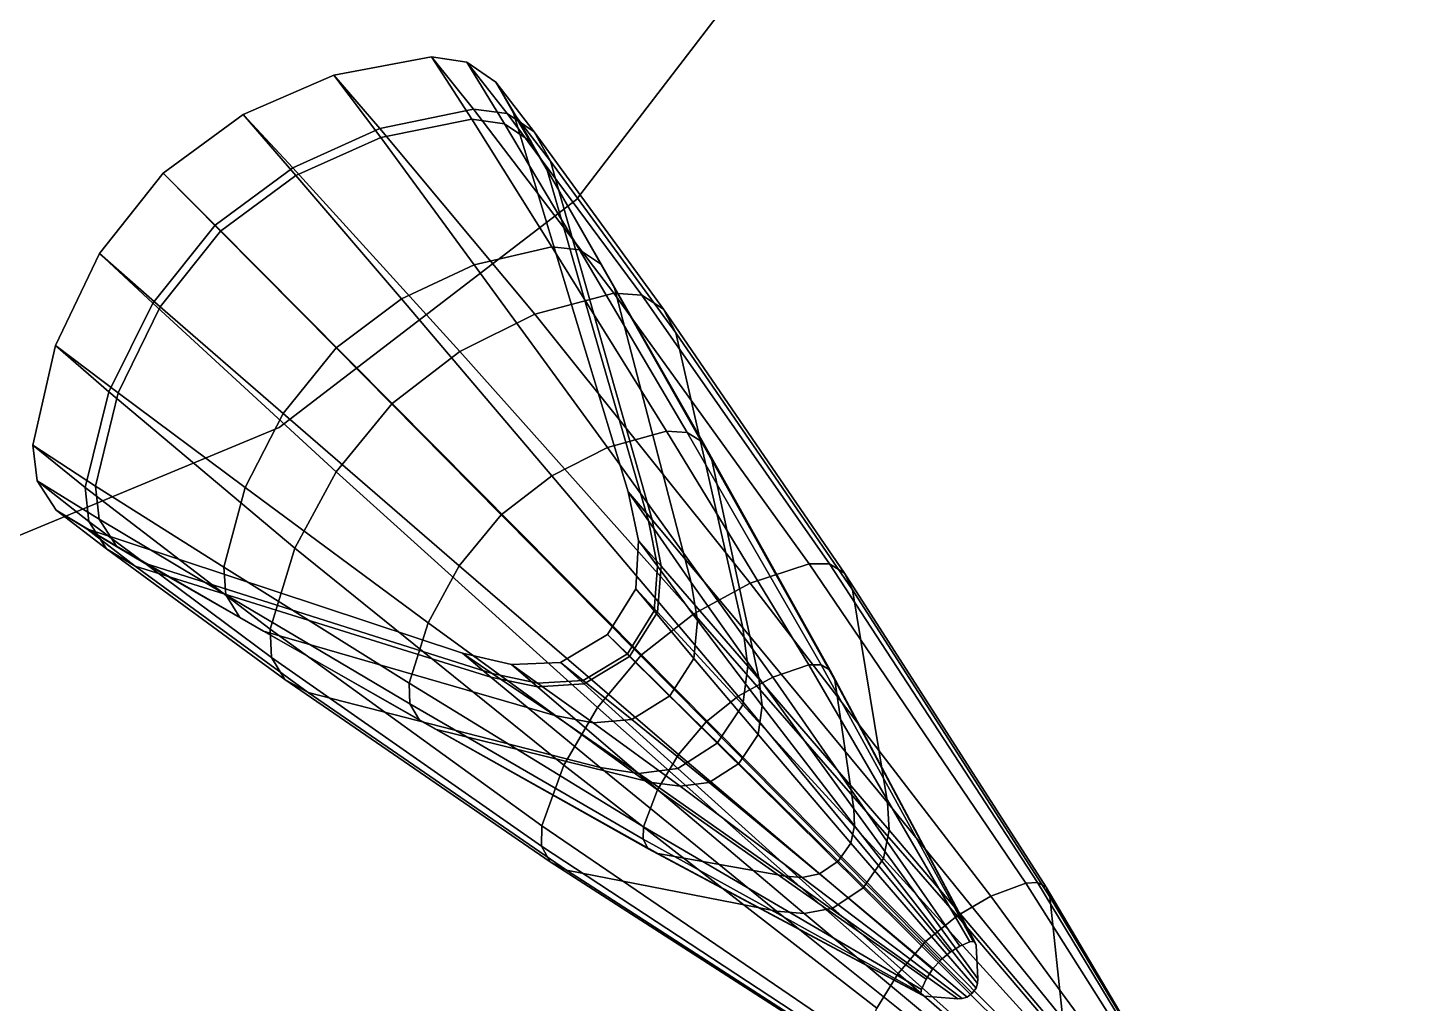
# Model space of a CAD drawing. Header units: millimetres. Extents: x -30782 to 40110, y 35885 to 73818.
# Drawn here: x -14274.2 to -14102, y 64196.8 to 64318.9 of the extents above; entities that cross this region are included whole.
import ezdxf

# ---------------------------------------------------------------- set-up
doc = ezdxf.new("R2010")
doc.units = ezdxf.units.MM

# ---------------------------------------------------------------- blocks, each defined once
blk = doc.blocks.new('A$C1ED21673')
for points, invisible_edges in [([(2231.24, 144.57, -859.86), (2297.01, 210.34, -859.86), (2268.45, 173.12, -859.86)], 1), ([(2231.24, 144.57, -847.86), (2268.45, 173.12, -847.86), (2297.01, 210.34, -847.86)], 12), ([(2297.01, 210.34, -847.86), (2268.45, 173.12, -847.86), (2268.45, 173.12, -859.86)], 12), ([(2268.45, 173.12, -859.86), (2297.01, 210.34, -859.86), (2297.01, 210.34, -847.86)], 12), ([(2238.08, 188.65, -842.55), (2250.29, 190.96, -842.44), (2243.94, 180.85, -892.6)], 2), ([(2255.54, 184.43, -784.03), (2250.29, 190.96, -842.44), (2238.08, 188.65, -842.55)], 12), ([(2250.29, 190.96, -842.44), (2255.33, 183.16, -890.99), (2243.94, 180.85, -892.6)], 12), ([(2250.29, 190.96, -842.44), (2254.72, 190.28, -842.39), (2255.33, 183.16, -890.99)], 2), ([(2255.54, 184.43, -784.03), (2259.75, 183.87, -785.03), (2250.29, 190.96, -842.44)], 2), ([(2259.75, 183.87, -785.03), (2254.72, 190.28, -842.39), (2250.29, 190.96, -842.44)], 12), ([(2254.72, 190.28, -842.39), (2258.33, 187.8, -842.33), (2259.44, 182.59, -890.16)], 2), ([(2254.72, 190.28, -842.39), (2259.44, 182.59, -890.16), (2255.33, 183.16, -890.99)], 12), ([(2259.75, 183.87, -785.03), (2263.14, 181.58, -786.23), (2254.72, 190.28, -842.39)], 2), ([(2263.14, 181.58, -786.23), (2258.33, 187.8, -842.33), (2254.72, 190.28, -842.39)], 12), ([(2226.75, 183.74, -842.62), (2238.08, 188.65, -842.55), (2233.33, 176.12, -893.64)], 2), ([(2243.84, 181.98, -782.09), (2238.08, 188.65, -842.55), (2226.75, 183.74, -842.62)], 12), ([(2238.08, 188.65, -842.55), (2243.94, 180.85, -892.6), (2233.33, 176.12, -893.64)], 12), ([(2243.84, 181.98, -782.09), (2255.54, 184.43, -784.03), (2238.08, 188.65, -842.55)], 2), ([(2258.33, 187.8, -842.33), (2260.56, 183.92, -842.26), (2262.77, 180.34, -889.17)], 2), ([(2258.33, 187.8, -842.33), (2262.77, 180.34, -889.17), (2259.44, 182.59, -890.16)], 12), ([(2263.14, 181.58, -786.23), (2265.19, 177.92, -787.43), (2258.33, 187.8, -842.33)], 2), ([(2265.19, 177.92, -787.43), (2260.56, 183.92, -842.26), (2258.33, 187.8, -842.33)], 12), ([(2273.12, 161.38, -730.74), (2255.54, 184.43, -784.03), (2243.84, 181.98, -782.09)], 12), ([(2276.62, 161.13, -732.38), (2259.75, 183.87, -785.03), (2255.54, 184.43, -784.03)], 12), ([(2273.12, 161.38, -730.74), (2276.62, 161.13, -732.38), (2255.54, 184.43, -784.03)], 2), ([(2216.71, 176.42, -842.64), (2226.75, 183.74, -842.62), (2223.89, 169.16, -894.08)], 2), ([(2232.93, 177.07, -780.83), (2226.75, 183.74, -842.62), (2216.71, 176.42, -842.64)], 12), ([(2226.75, 183.74, -842.62), (2233.33, 176.12, -893.64), (2223.89, 169.16, -894.08)], 12), ([(2232.93, 177.07, -780.83), (2243.84, 181.98, -782.09), (2226.75, 183.74, -842.62)], 2), ([(2243.94, 180.85, -892.6), (2255.33, 183.16, -890.99), (2255.65, 164.94, -936.68)], 2), ([(2255.33, 183.16, -890.99), (2259.44, 182.59, -890.16), (2265.35, 167.19, -934.33)], 2), ([(2255.33, 183.16, -890.99), (2265.35, 167.19, -934.33), (2255.65, 164.94, -936.68)], 12), ([(2259.44, 182.59, -890.16), (2262.77, 180.34, -889.17), (2268.82, 166.82, -933.12)], 2), ([(2259.44, 182.59, -890.16), (2268.82, 166.82, -933.12), (2265.35, 167.19, -934.33)], 12), ([(2276.62, 161.13, -732.38), (2279.34, 159.38, -734.34), (2259.75, 183.87, -785.03)], 2), ([(2279.34, 159.38, -734.34), (2263.14, 181.58, -786.23), (2259.75, 183.87, -785.03)], 12), ([(2260.56, 183.92, -842.26), (2264.79, 176.76, -888.17), (2262.77, 180.34, -889.17)], 12), ([(2260.56, 183.92, -842.26), (2274.89, 136.53, -841.62), (2264.79, 176.76, -888.17)], 2), ([(2265.19, 177.92, -787.43), (2277.9, 133.01, -799.55), (2260.56, 183.92, -842.26)], 2), ([(2277.9, 133.01, -799.55), (2274.89, 136.53, -841.62), (2260.56, 183.92, -842.26)], 12), ([(2263.22, 158.75, -727.56), (2243.84, 181.98, -782.09), (2232.93, 177.07, -780.83)], 12), ([(2233.33, 176.12, -893.64), (2243.94, 180.85, -892.6), (2246.54, 160.67, -938.21)], 2), ([(2263.22, 158.75, -727.56), (2273.12, 161.38, -730.74), (2243.84, 181.98, -782.09)], 2), ([(2243.94, 180.85, -892.6), (2255.65, 164.94, -936.68), (2246.54, 160.67, -938.21)], 12), ([(2279.34, 159.38, -734.34), (2280.87, 156.42, -736.31), (2263.14, 181.58, -786.23)], 2), ([(2280.87, 156.42, -736.31), (2265.19, 177.92, -787.43), (2263.14, 181.58, -786.23)], 12), ([(2262.77, 180.34, -889.17), (2264.79, 176.76, -888.17), (2271.57, 164.99, -931.68)], 2), ([(2262.77, 180.34, -889.17), (2271.57, 164.99, -931.68), (2268.82, 166.82, -933.12)], 12), ([(2289.26, 119.49, -756.15), (2277.9, 133.01, -799.55), (2265.19, 177.92, -787.43)], 12), ([(2280.87, 156.42, -736.31), (2289.26, 119.49, -756.15), (2265.19, 177.92, -787.43)], 2), ([(2208.76, 166.35, -842.62), (2216.71, 176.42, -842.64), (2216.35, 159.69, -893.74)], 2), ([(2223.21, 169.88, -780.29), (2216.71, 176.42, -842.64), (2208.76, 166.35, -842.62)], 12), ([(2216.71, 176.42, -842.64), (2223.89, 169.16, -894.08), (2216.35, 159.69, -893.74)], 12), ([(2223.21, 169.88, -780.29), (2232.93, 177.07, -780.83), (2216.71, 176.42, -842.64)], 2), ([(2253.85, 154.1, -725.49), (2232.93, 177.07, -780.83), (2223.21, 169.88, -780.29)], 12), ([(2223.89, 169.16, -894.08), (2233.33, 176.12, -893.64), (2238.36, 154.54, -938.85)], 2), ([(2253.85, 154.1, -725.49), (2263.22, 158.75, -727.56), (2232.93, 177.07, -780.83)], 2), ([(2233.33, 176.12, -893.64), (2246.54, 160.67, -938.21), (2238.36, 154.54, -938.85)], 12), ([(2274.89, 136.53, -841.62), (2277.45, 132.88, -878.15), (2264.79, 176.76, -888.17)], 12), ([(2264.79, 176.76, -888.17), (2273.19, 162.01, -930.23), (2271.57, 164.99, -931.68)], 12), ([(2264.79, 176.76, -888.17), (2277.45, 132.88, -878.15), (2273.19, 162.01, -930.23)], 2), ([(2268.45, 173.12, -859.86), (2268.45, 173.12, -847.86), (2231.24, 144.57, -847.86)], 12), ([(2231.24, 144.57, -847.86), (2231.24, 144.57, -859.86), (2268.45, 173.12, -859.86)], 12), ([(2215.42, 160.12, -780.71), (2223.21, 169.88, -780.29), (2208.76, 166.35, -842.62)], 2), ([(2245.36, 147.6, -724.62), (2223.21, 169.88, -780.29), (2215.42, 160.12, -780.71)], 12), ([(2216.35, 159.69, -893.74), (2223.89, 169.16, -894.08), (2231.74, 146.32, -938.35)], 2), ([(2245.36, 147.6, -724.62), (2253.85, 154.1, -725.49), (2223.21, 169.88, -780.29)], 2), ([(2223.89, 169.16, -894.08), (2238.36, 154.54, -938.85), (2231.74, 146.32, -938.35)], 12), ([(2255.65, 164.94, -936.68), (2265.35, 167.19, -934.33), (2272.34, 142.07, -974.93)], 2), ([(2265.35, 167.19, -934.33), (2268.82, 166.82, -933.12), (2279.7, 144.11, -972.39)], 2), ([(2265.35, 167.19, -934.33), (2279.7, 144.11, -972.39), (2272.34, 142.07, -974.93)], 12), ([(2203.25, 154.85, -842.56), (2208.76, 166.35, -842.62), (2211.07, 148.92, -892.76)], 2), ([(2215.42, 160.12, -780.71), (2208.76, 166.35, -842.62), (2203.25, 154.85, -842.56)], 12), ([(2208.76, 166.35, -842.62), (2216.35, 159.69, -893.74), (2211.07, 148.92, -892.76)], 12), ([(2268.82, 166.82, -933.12), (2271.57, 164.99, -931.68), (2282.28, 143.95, -971.09)], 2), ([(2268.82, 166.82, -933.12), (2282.28, 143.95, -971.09), (2279.7, 144.11, -972.39)], 12), ([(2246.54, 160.67, -938.21), (2255.65, 164.94, -936.68), (2265.36, 138.55, -976.57)], 2), ([(2255.65, 164.94, -936.68), (2272.34, 142.07, -974.93), (2265.36, 138.55, -976.57)], 12), ([(2271.57, 164.99, -931.68), (2273.19, 162.01, -930.23), (2284.28, 142.69, -969.53)], 2), ([(2271.57, 164.99, -931.68), (2284.28, 142.69, -969.53), (2282.28, 143.95, -971.09)], 12), ([(2273.19, 162.01, -930.23), (2285.38, 140.51, -967.97), (2284.28, 142.69, -969.53)], 12), ([(2277.45, 132.88, -878.15), (2282.8, 125.18, -915.57), (2273.19, 162.01, -930.23)], 12), ([(2273.19, 162.01, -930.23), (2282.8, 125.18, -915.57), (2285.38, 140.51, -967.97)], 2), ([(2238.36, 154.54, -938.85), (2246.54, 160.67, -938.21), (2259.02, 133.66, -977.26)], 2), ([(2246.54, 160.67, -938.21), (2265.36, 138.55, -976.57), (2259.02, 133.66, -977.26)], 12), ([(2297.54, 127.52, -685.78), (2273.12, 161.38, -730.74), (2263.22, 158.75, -727.56)], 12), ([(2297.54, 127.52, -685.78), (2300.09, 127.5, -687.39), (2273.12, 161.38, -730.74)], 2), ([(2300.09, 127.5, -687.39), (2276.62, 161.13, -732.38), (2273.12, 161.38, -730.74)], 12), ([(2300.09, 127.5, -687.39), (2301.99, 126.35, -689.32), (2276.62, 161.13, -732.38)], 2), ([(2301.99, 126.35, -689.32), (2279.34, 159.38, -734.34), (2276.62, 161.13, -732.38)], 12), ([(2209.94, 149.04, -781.88), (2215.42, 160.12, -780.71), (2203.25, 154.85, -842.56)], 2), ([(2238.35, 139.04, -725.3), (2215.42, 160.12, -780.71), (2209.94, 149.04, -781.88)], 12), ([(2211.07, 148.92, -892.76), (2216.35, 159.69, -893.74), (2226.99, 137.06, -936.93)], 2), ([(2238.35, 139.04, -725.3), (2245.36, 147.6, -724.62), (2215.42, 160.12, -780.71)], 2), ([(2216.35, 159.69, -893.74), (2231.74, 146.32, -938.35), (2226.99, 137.06, -936.93)], 12), ([(2290.18, 125.12, -682.64), (2263.22, 158.75, -727.56), (2253.85, 154.1, -725.49)], 12), ([(2290.18, 125.12, -682.64), (2297.54, 127.52, -685.78), (2263.22, 158.75, -727.56)], 2), ([(2302.97, 124.26, -691.26), (2280.87, 156.42, -736.31), (2279.34, 159.38, -734.34)], 12), ([(2301.99, 126.35, -689.32), (2302.97, 124.26, -691.26), (2279.34, 159.38, -734.34)], 2), ([(2302.97, 124.26, -691.26), (2307.34, 97.67, -710.8), (2280.87, 156.42, -736.31)], 2), ([(2307.34, 97.67, -710.8), (2289.26, 119.49, -756.15), (2280.87, 156.42, -736.31)], 12), ([(2200.4, 142.35, -842.46), (2203.25, 154.85, -842.56), (2208.24, 137.25, -891.2)], 2), ([(2209.94, 149.04, -781.88), (2203.25, 154.85, -842.56), (2200.4, 142.35, -842.46)], 12), ([(2203.25, 154.85, -842.56), (2211.07, 148.92, -892.76), (2208.24, 137.25, -891.2)], 12), ([(2231.74, 146.32, -938.35), (2238.36, 154.54, -938.85), (2253.76, 127.26, -976.72)], 2), ([(2238.36, 154.54, -938.85), (2259.02, 133.66, -977.26), (2253.76, 127.26, -976.72)], 12), ([(2283.11, 121.28, -680.6), (2253.85, 154.1, -725.49), (2245.36, 147.6, -724.62)], 12), ([(2283.11, 121.28, -680.6), (2290.18, 125.12, -682.64), (2253.85, 154.1, -725.49)], 2), ([(2206.97, 137.06, -783.78), (2209.94, 149.04, -781.88), (2200.4, 142.35, -842.46)], 2), ([(2233.21, 129.5, -727.22), (2209.94, 149.04, -781.88), (2206.97, 137.06, -783.78)], 12), ([(2208.24, 137.25, -891.2), (2211.07, 148.92, -892.76), (2224.29, 127.11, -934.64)], 2), ([(2233.21, 129.5, -727.22), (2238.35, 139.04, -725.3), (2209.94, 149.04, -781.88)], 2), ([(2211.07, 148.92, -892.76), (2226.99, 137.06, -936.93), (2224.29, 127.11, -934.64)], 12), ([(2276.59, 116.12, -679.75), (2245.36, 147.6, -724.62), (2238.35, 139.04, -725.3)], 12), ([(2276.59, 116.12, -679.75), (2283.11, 121.28, -680.6), (2245.36, 147.6, -724.62)], 2), ([(2226.99, 137.06, -936.93), (2231.74, 146.32, -938.35), (2249.87, 120.15, -975.19)], 2), ([(2231.74, 146.32, -938.35), (2253.76, 127.26, -976.72), (2249.87, 120.15, -975.19)], 12), ([(2141.39, 120.49, -859.86), (2231.24, 144.57, -859.86), (2187.9, 126.61, -859.86)], 1), ([(2141.39, 120.49, -847.86), (2187.9, 126.61, -847.86), (2231.24, 144.57, -847.86)], 12), ([(2187.9, 126.61, -859.86), (2231.24, 144.57, -859.86), (2231.24, 144.57, -847.86)], 12), ([(2187.9, 126.61, -847.86), (2187.9, 126.61, -859.86), (2231.24, 144.57, -847.86)], 2), ([(2272.34, 142.07, -974.93), (2279.7, 144.11, -972.39), (2293, 113.35, -1005.83)], 2), ([(2279.7, 144.11, -972.39), (2282.28, 143.95, -971.09), (2297.5, 114.89, -1003.81)], 2), ([(2279.7, 144.11, -972.39), (2297.5, 114.89, -1003.81), (2293, 113.35, -1005.83)], 12), ([(2282.28, 143.95, -971.09), (2284.28, 142.69, -969.53), (2299.05, 114.9, -1002.77)], 2), ([(2282.28, 143.95, -971.09), (2299.05, 114.9, -1002.77), (2297.5, 114.89, -1003.81)], 12), ([(2200.96, 137.91, -842.41), (2200.4, 142.35, -842.46), (2208.7, 133.12, -890.38)], 2), ([(2200.4, 142.35, -842.46), (2208.24, 137.25, -891.2), (2208.7, 133.12, -890.38)], 12), ([(2206.97, 137.06, -783.78), (2200.4, 142.35, -842.46), (2200.96, 137.91, -842.41)], 12), ([(2265.36, 138.55, -976.57), (2272.34, 142.07, -974.93), (2288.66, 110.94, -1007.15)], 2), ([(2272.34, 142.07, -974.93), (2293, 113.35, -1005.83), (2288.66, 110.94, -1007.15)], 12), ([(2284.28, 142.69, -969.53), (2285.38, 140.51, -967.97), (2300.2, 114.23, -1001.53)], 2), ([(2284.28, 142.69, -969.53), (2300.2, 114.23, -1001.53), (2299.05, 114.9, -1002.77)], 12), ([(2282.8, 125.18, -915.57), (2291.25, 113.26, -952.19), (2285.38, 140.51, -967.97)], 12), ([(2285.38, 140.51, -967.97), (2300.77, 112.97, -1000.28), (2300.2, 114.23, -1001.53)], 12), ([(2285.38, 140.51, -967.97), (2291.25, 113.26, -952.19), (2300.77, 112.97, -1000.28)], 2), ([(2203.34, 134.23, -842.34), (2200.96, 137.91, -842.41), (2210.86, 129.74, -889.4)], 2), ([(2200.96, 137.91, -842.41), (2208.7, 133.12, -890.38), (2210.86, 129.74, -889.4)], 12), ([(2207.41, 132.83, -784.76), (2206.97, 137.06, -783.78), (2200.96, 137.91, -842.41)], 2), ([(2207.41, 132.83, -784.76), (2200.96, 137.91, -842.41), (2203.34, 134.23, -842.34)], 12), ([(2271.06, 109.53, -680.41), (2238.35, 139.04, -725.3), (2233.21, 129.5, -727.22)], 12), ([(2271.06, 109.53, -680.41), (2276.59, 116.12, -679.75), (2238.35, 139.04, -725.3)], 2), ([(2259.02, 133.66, -977.26), (2265.36, 138.55, -976.57), (2284.65, 107.74, -1007.7)], 2), ([(2265.36, 138.55, -976.57), (2288.66, 110.94, -1007.15), (2284.65, 107.74, -1007.7)], 12), ([(2230.12, 119.33, -730.33), (2233.21, 129.5, -727.22), (2206.97, 137.06, -783.78)], 2), ([(2230.12, 119.33, -730.33), (2206.97, 137.06, -783.78), (2207.41, 132.83, -784.76)], 12), ([(2208.7, 133.12, -890.38), (2208.24, 137.25, -891.2), (2224.58, 123.62, -933.45)], 2), ([(2208.24, 137.25, -891.2), (2224.29, 127.11, -934.64), (2224.58, 123.62, -933.45)], 12), ([(2224.29, 127.11, -934.64), (2226.99, 137.06, -936.93), (2247.49, 112.6, -972.72)], 2), ([(2226.99, 137.06, -936.93), (2249.87, 120.15, -975.19), (2247.49, 112.6, -972.72)], 12), ([(2274.89, 136.53, -841.62), (2276.19, 130.44, -841.54), (2277.45, 132.88, -878.15)], 2), ([(2277.9, 133.01, -799.55), (2279.02, 127.22, -801), (2274.89, 136.53, -841.62)], 2), ([(2279.02, 127.22, -801), (2276.19, 130.44, -841.54), (2274.89, 136.53, -841.62)], 12), ([(2207.17, 131.9, -842.28), (2203.34, 134.23, -842.34), (2214.39, 127.62, -888.4)], 2), ([(2203.34, 134.23, -842.34), (2210.86, 129.74, -889.4), (2214.39, 127.62, -888.4)], 12), ([(2209.61, 129.38, -785.95), (2207.41, 132.83, -784.76), (2203.34, 134.23, -842.34)], 2), ([(2209.61, 129.38, -785.95), (2203.34, 134.23, -842.34), (2207.17, 131.9, -842.28)], 12), ([(2230.29, 115.81, -731.94), (2207.41, 132.83, -784.76), (2209.61, 129.38, -785.95)], 12), ([(2230.29, 115.81, -731.94), (2230.12, 119.33, -730.33), (2207.41, 132.83, -784.76)], 2), ([(2210.86, 129.74, -889.4), (2208.7, 133.12, -890.38), (2226.32, 120.81, -932.01)], 2), ([(2208.7, 133.12, -890.38), (2224.58, 123.62, -933.45), (2226.32, 120.81, -932.01)], 12), ([(2253.76, 127.26, -976.72), (2259.02, 133.66, -977.26), (2281.22, 103.67, -1007.27)], 2), ([(2259.02, 133.66, -977.26), (2284.65, 107.74, -1007.7), (2281.22, 103.67, -1007.27)], 12), ([(2276.19, 130.44, -841.54), (2278.57, 127.23, -876.95), (2277.45, 132.88, -878.15)], 12), ([(2277.45, 132.88, -878.15), (2278.57, 127.23, -876.95), (2282.8, 125.18, -915.57)], 2), ([(2289.26, 119.49, -756.15), (2289.9, 114.71, -758.53), (2277.9, 133.01, -799.55)], 2), ([(2289.9, 114.71, -758.53), (2279.02, 127.22, -801), (2277.9, 133.01, -799.55)], 12), ([(2254.16, 116.33, -841.62), (2207.17, 131.9, -842.28), (2257.88, 113.81, -878.24)], 2), ([(2207.17, 131.9, -842.28), (2214.39, 127.62, -888.4), (2257.88, 113.81, -878.24)], 12), ([(2213.21, 127.23, -787.16), (2209.61, 129.38, -785.95), (2207.17, 131.9, -842.28)], 2), ([(2213.21, 127.23, -787.16), (2207.17, 131.9, -842.28), (2254.16, 116.33, -841.62)], 12), ([(2231.95, 113.03, -733.88), (2230.29, 115.81, -731.94), (2209.61, 129.38, -785.95)], 2), ([(2231.95, 113.03, -733.88), (2209.61, 129.38, -785.95), (2213.21, 127.23, -787.16)], 12), ([(2214.39, 127.62, -888.4), (2210.86, 129.74, -889.4), (2229.26, 119.11, -930.55)], 2), ([(2210.86, 129.74, -889.4), (2226.32, 120.81, -932.01), (2229.26, 119.11, -930.55)], 12), ([(2266.85, 102.31, -682.31), (2233.21, 129.5, -727.22), (2230.12, 119.33, -730.33)], 12), ([(2266.85, 102.31, -682.31), (2271.06, 109.53, -680.41), (2233.21, 129.5, -727.22)], 2), ([(2276.19, 130.44, -841.54), (2275.86, 124.41, -841.48), (2278.57, 127.23, -876.95)], 2), ([(2278.59, 121.47, -802.12), (2275.86, 124.41, -841.48), (2276.19, 130.44, -841.54)], 12), ([(2279.02, 127.22, -801), (2278.59, 121.47, -802.12), (2276.19, 130.44, -841.54)], 2), ([(2257.88, 113.81, -878.24), (2214.39, 127.62, -888.4), (2265.74, 108.52, -915.7)], 2), ([(2214.39, 127.62, -888.4), (2229.26, 119.11, -930.55), (2265.74, 108.52, -915.7)], 12), ([(2324.66, 87.56, -649.15), (2297.54, 127.52, -685.78), (2290.18, 125.12, -682.64)], 12), ([(2324.66, 87.56, -649.15), (2326.13, 87.64, -650.26), (2297.54, 127.52, -685.78)], 2), ([(2326.13, 87.64, -650.26), (2300.09, 127.5, -687.39), (2297.54, 127.52, -685.78)], 12), ([(2326.13, 87.64, -650.26), (2327.2, 87.04, -651.59), (2300.09, 127.5, -687.39)], 2), ([(2327.2, 87.04, -651.59), (2301.99, 126.35, -689.32), (2300.09, 127.5, -687.39)], 12), ([(2234.86, 111.42, -735.86), (2213.21, 127.23, -787.16), (2257.73, 113.33, -799.44)], 12), ([(2234.86, 111.42, -735.86), (2231.95, 113.03, -733.88), (2213.21, 127.23, -787.16)], 2), ([(2257.73, 113.33, -799.44), (2213.21, 127.23, -787.16), (2254.16, 116.33, -841.62)], 2), ([(2224.58, 123.62, -933.45), (2224.29, 127.11, -934.64), (2247.58, 110, -971.44)], 2), ([(2224.29, 127.11, -934.64), (2247.49, 112.6, -972.72), (2247.58, 110, -971.44)], 12), ([(2249.87, 120.15, -975.19), (2253.76, 127.26, -976.72), (2278.58, 99.24, -1006.04)], 2), ([(2253.76, 127.26, -976.72), (2281.22, 103.67, -1007.27), (2278.58, 99.24, -1006.04)], 12), ([(2275.86, 124.41, -841.48), (2278.18, 121.63, -876.02), (2278.57, 127.23, -876.95)], 12), ([(2278.57, 127.23, -876.95), (2278.18, 121.63, -876.02), (2283.6, 120.42, -913.82)], 2), ([(2278.57, 127.23, -876.95), (2283.6, 120.42, -913.82), (2282.8, 125.18, -915.57)], 12), ([(2289.25, 109.88, -760.36), (2278.59, 121.47, -802.12), (2279.02, 127.22, -801)], 12), ([(2289.9, 114.71, -758.53), (2289.25, 109.88, -760.36), (2279.02, 127.22, -801)], 2), ([(2327.2, 87.04, -651.59), (2327.69, 85.86, -652.92), (2301.99, 126.35, -689.32)], 2), ([(2327.69, 85.86, -652.92), (2302.97, 124.26, -691.26), (2301.99, 126.35, -689.32)], 12), ([(2275.86, 124.41, -841.48), (2272.32, 118.67, -841.46), (2278.18, 121.63, -876.02)], 2), ([(2275.09, 115.92, -802.55), (2272.32, 118.67, -841.46), (2275.86, 124.41, -841.48)], 12), ([(2278.59, 121.47, -802.12), (2275.09, 115.92, -802.55), (2275.86, 124.41, -841.48)], 2), ([(2282.8, 125.18, -915.57), (2283.6, 120.42, -913.82), (2291.25, 113.26, -952.19)], 2), ([(2320.31, 85.93, -646.98), (2290.18, 125.12, -682.64), (2283.11, 121.28, -680.6)], 12), ([(2320.31, 85.93, -646.98), (2324.66, 87.56, -649.15), (2290.18, 125.12, -682.64)], 2), ([(2327.69, 85.86, -652.92), (2329.32, 70.6, -666.4), (2302.97, 124.26, -691.26)], 2), ([(2329.32, 70.6, -666.4), (2307.34, 97.67, -710.8), (2302.97, 124.26, -691.26)], 12), ([(2226.32, 120.81, -932.01), (2224.58, 123.62, -933.45), (2248.78, 107.95, -969.9)], 2), ([(2224.58, 123.62, -933.45), (2247.58, 110, -971.44), (2248.78, 107.95, -969.9)], 12), ([(2229.26, 119.11, -930.55), (2226.32, 120.81, -932.01), (2250.92, 106.79, -968.32)], 2), ([(2226.32, 120.81, -932.01), (2248.78, 107.95, -969.9), (2250.92, 106.79, -968.32)], 12), ([(2272.32, 118.67, -841.46), (2274.81, 116.24, -875.66), (2278.18, 121.63, -876.02)], 12), ([(2278.18, 121.63, -876.02), (2274.81, 116.24, -875.66), (2283.13, 115.66, -912.47)], 2), ([(2286.05, 105.06, -761.07), (2275.09, 115.92, -802.55), (2278.59, 121.47, -802.12)], 12), ([(2316.08, 83.46, -645.58), (2283.11, 121.28, -680.6), (2276.59, 116.12, -679.75)], 12), ([(2278.18, 121.63, -876.02), (2283.13, 115.66, -912.47), (2283.6, 120.42, -913.82)], 12), ([(2289.25, 109.88, -760.36), (2286.05, 105.06, -761.07), (2278.59, 121.47, -802.12)], 2), ([(2316.08, 83.46, -645.58), (2320.31, 85.93, -646.98), (2283.11, 121.28, -680.6)], 2), ([(2229.26, 119.11, -930.55), (2250.92, 106.79, -968.32), (2277.87, 100.17, -952.33)], 12), ([(2265.74, 108.52, -915.7), (2229.26, 119.11, -930.55), (2277.87, 100.17, -952.33)], 2), ([(2264.11, 94.73, -685.37), (2266.85, 102.31, -682.31), (2230.12, 119.33, -730.33)], 2), ([(2264.11, 94.73, -685.37), (2230.12, 119.33, -730.33), (2230.29, 115.81, -731.94)], 12), ([(2247.49, 112.6, -972.72), (2249.87, 120.15, -975.19), (2276.83, 94.6, -1004.08)], 2), ([(2249.87, 120.15, -975.19), (2278.58, 99.24, -1006.04), (2276.83, 94.6, -1004.08)], 12), ([(2283.6, 120.42, -913.82), (2283.13, 115.66, -912.47), (2291.68, 109.73, -950.3)], 2), ([(2283.6, 120.42, -913.82), (2291.68, 109.73, -950.3), (2291.25, 113.26, -952.19)], 12), ([(2307.34, 97.67, -710.8), (2307.58, 94.21, -713.14), (2289.26, 119.49, -756.15)], 2), ([(2307.58, 94.21, -713.14), (2289.9, 114.71, -758.53), (2289.26, 119.49, -756.15)], 12), ([(2272.32, 118.67, -841.46), (2266.42, 115.19, -841.48), (2274.81, 116.24, -875.66)], 2), ([(2269.39, 112.49, -802.07), (2266.42, 115.19, -841.48), (2272.32, 118.67, -841.46)], 12), ([(2275.09, 115.92, -802.55), (2269.39, 112.49, -802.07), (2272.32, 118.67, -841.46)], 2), ([(2264.06, 92.17, -686.95), (2264.11, 94.73, -685.37), (2230.29, 115.81, -731.94)], 2), ([(2264.06, 92.17, -686.95), (2230.29, 115.81, -731.94), (2231.95, 113.03, -733.88)], 12), ([(2260.31, 114.94, -841.55), (2254.16, 116.33, -841.62), (2263.58, 112.6, -877.01)], 2), ([(2254.16, 116.33, -841.62), (2257.88, 113.81, -878.24), (2263.58, 112.6, -877.01)], 12), ([(2257.73, 113.33, -799.44), (2254.16, 116.33, -841.62), (2260.31, 114.94, -841.55)], 12), ([(2266.42, 115.19, -841.48), (2269.26, 112.92, -876.06), (2274.81, 116.24, -875.66)], 12), ([(2274.81, 116.24, -875.66), (2269.26, 112.92, -876.06), (2280.13, 111.01, -911.95)], 2), ([(2281.11, 101.9, -760.28), (2269.39, 112.49, -802.07), (2275.09, 115.92, -802.55)], 12), ([(2312.13, 80.25, -644.99), (2276.59, 116.12, -679.75), (2271.06, 109.53, -680.41)], 12), ([(2274.81, 116.24, -875.66), (2280.13, 111.01, -911.95), (2283.13, 115.66, -912.47)], 12), ([(2286.05, 105.06, -761.07), (2281.11, 101.9, -760.28), (2275.09, 115.92, -802.55)], 2), ([(2312.13, 80.25, -644.99), (2316.08, 83.46, -645.58), (2276.59, 116.12, -679.75)], 2), ([(2283.13, 115.66, -912.47), (2280.13, 111.01, -911.95), (2291.16, 106.15, -948.85)], 2), ([(2283.13, 115.66, -912.47), (2291.16, 106.15, -948.85), (2291.68, 109.73, -950.3)], 12), ([(2263.56, 112.12, -800.92), (2257.73, 113.33, -799.44), (2260.31, 114.94, -841.55)], 2), ([(2263.58, 112.6, -877.01), (2257.88, 113.81, -878.24), (2270.53, 107.64, -913.91)], 2), ([(2257.88, 113.81, -878.24), (2265.74, 108.52, -915.7), (2270.53, 107.64, -913.91)], 12), ([(2266.42, 115.19, -841.48), (2260.31, 114.94, -841.55), (2269.26, 112.92, -876.06)], 2), ([(2263.56, 112.12, -800.92), (2260.31, 114.94, -841.55), (2266.42, 115.19, -841.48)], 12), ([(2260.31, 114.94, -841.55), (2263.58, 112.6, -877.01), (2269.26, 112.92, -876.06)], 12), ([(2269.39, 112.49, -802.07), (2263.56, 112.12, -800.92), (2266.42, 115.19, -841.48)], 2), ([(2306.87, 90.64, -714.95), (2289.25, 109.88, -760.36), (2289.9, 114.71, -758.53)], 12), ([(2307.58, 94.21, -713.14), (2306.87, 90.64, -714.95), (2289.9, 114.71, -758.53)], 2), ([(2293, 113.35, -1005.83), (2297.5, 114.89, -1003.81), (2316.41, 79.69, -1027.93)], 2), ([(2297.5, 114.89, -1003.81), (2299.05, 114.9, -1002.77), (2317.65, 80.22, -1027.24)], 2), ([(2297.5, 114.89, -1003.81), (2317.65, 80.22, -1027.24), (2316.41, 79.69, -1027.93)], 12), ([(2299.05, 114.9, -1002.77), (2300.2, 114.23, -1001.53), (2318.06, 80.27, -1026.89)], 2), ([(2299.05, 114.9, -1002.77), (2318.06, 80.27, -1026.89), (2317.65, 80.22, -1027.24)], 12), ([(2300.2, 114.23, -1001.53), (2300.77, 112.97, -1000.28), (2318.35, 80.12, -1026.46)], 2), ([(2300.2, 114.23, -1001.53), (2318.35, 80.12, -1026.46), (2318.06, 80.27, -1026.89)], 12), ([(2265.14, 90.22, -688.87), (2231.95, 113.03, -733.88), (2234.86, 111.42, -735.86)], 12), ([(2265.14, 90.22, -688.87), (2264.06, 92.17, -686.95), (2231.95, 113.03, -733.88)], 2), ([(2271.39, 102.02, -755.98), (2234.86, 111.42, -735.86), (2257.73, 113.33, -799.44)], 2), ([(2247.58, 110, -971.44), (2247.49, 112.6, -972.72), (2276.77, 93.05, -1003.05)], 2), ([(2247.49, 112.6, -972.72), (2276.83, 94.6, -1004.08), (2276.77, 93.05, -1003.05)], 12), ([(2271.39, 102.02, -755.98), (2257.73, 113.33, -799.44), (2263.56, 112.12, -800.92)], 12), ([(2276.21, 101.3, -758.4), (2263.56, 112.12, -800.92), (2269.39, 112.49, -802.07)], 12), ([(2276.21, 101.3, -758.4), (2271.39, 102.02, -755.98), (2263.56, 112.12, -800.92)], 2), ([(2269.26, 112.92, -876.06), (2263.58, 112.6, -877.01), (2275.35, 108.06, -912.52)], 2), ([(2263.58, 112.6, -877.01), (2270.53, 107.64, -913.91), (2275.35, 108.06, -912.52)], 12), ([(2269.26, 112.92, -876.06), (2275.35, 108.06, -912.52), (2280.13, 111.01, -911.95)], 12), ([(2281.11, 101.9, -760.28), (2276.21, 101.3, -758.4), (2269.39, 112.49, -802.07)], 2), ([(2288.66, 110.94, -1007.15), (2293, 113.35, -1005.83), (2315.19, 78.93, -1028.38)], 2), ([(2291.25, 113.26, -952.19), (2303.14, 96.85, -987.69), (2300.77, 112.97, -1000.28)], 12), ([(2291.25, 113.26, -952.19), (2291.68, 109.73, -950.3), (2303.14, 96.85, -987.69)], 2), ([(2293, 113.35, -1005.83), (2316.41, 79.69, -1027.93), (2315.19, 78.93, -1028.38)], 12), ([(2300.77, 112.97, -1000.28), (2303.14, 96.85, -987.69), (2318.47, 79.8, -1026.04)], 2), ([(2300.77, 112.97, -1000.28), (2318.47, 79.8, -1026.04), (2318.35, 80.12, -1026.46)], 12), ([(2267.19, 89.18, -690.82), (2265.14, 90.22, -688.87), (2234.86, 111.42, -735.86)], 2), ([(2267.19, 89.18, -690.82), (2234.86, 111.42, -735.86), (2271.39, 102.02, -755.98)], 12), ([(2280.13, 111.01, -911.95), (2275.35, 108.06, -912.52), (2288.75, 102.55, -948.28)], 2), ([(2280.13, 111.01, -911.95), (2288.75, 102.55, -948.28), (2291.16, 106.15, -948.85)], 12), ([(2284.65, 107.74, -1007.7), (2288.66, 110.94, -1007.15), (2314.04, 77.97, -1028.57)], 2), ([(2288.66, 110.94, -1007.15), (2315.19, 78.93, -1028.38), (2314.04, 77.97, -1028.57)], 12), ([(2248.78, 107.95, -969.9), (2247.58, 110, -971.44), (2277.41, 91.87, -1001.82)], 2), ([(2247.58, 110, -971.44), (2276.77, 93.05, -1003.05), (2277.41, 91.87, -1001.82)], 12), ([(2270.53, 107.64, -913.91), (2265.74, 108.52, -915.7), (2281.43, 99.68, -950.4)], 2), ([(2265.74, 108.52, -915.7), (2277.87, 100.17, -952.33), (2281.43, 99.68, -950.4)], 12), ([(2308.71, 76.24, -645.45), (2271.06, 109.53, -680.41), (2266.85, 102.31, -682.31)], 12), ([(2308.71, 76.24, -645.45), (2312.13, 80.25, -644.99), (2271.06, 109.53, -680.41)], 2), ([(2304.3, 86.97, -715.64), (2286.05, 105.06, -761.07), (2289.25, 109.88, -760.36)], 12), ([(2306.87, 90.64, -714.95), (2304.3, 86.97, -715.64), (2289.25, 109.88, -760.36)], 2), ([(2291.68, 109.73, -950.3), (2291.16, 106.15, -948.85), (2303.25, 94.75, -986.18)], 2), ([(2291.68, 109.73, -950.3), (2303.25, 94.75, -986.18), (2303.14, 96.85, -987.69)], 12), ([(2250.92, 106.79, -968.32), (2248.78, 107.95, -969.9), (2278.64, 91.26, -1000.56)], 2), ([(2248.78, 107.95, -969.9), (2277.41, 91.87, -1001.82), (2278.64, 91.26, -1000.56)], 12), ([(2250.92, 106.79, -968.32), (2278.64, 91.26, -1000.56), (2294.55, 88.42, -987.8)], 12), ([(2277.87, 100.17, -952.33), (2250.92, 106.79, -968.32), (2294.55, 88.42, -987.8)], 2), ([(2275.35, 108.06, -912.52), (2270.53, 107.64, -913.91), (2285.06, 100.17, -948.91)], 2), ([(2270.53, 107.64, -913.91), (2281.43, 99.68, -950.4), (2285.06, 100.17, -948.91)], 12), ([(2275.35, 108.06, -912.52), (2285.06, 100.17, -948.91), (2288.75, 102.55, -948.28)], 12), ([(2281.22, 103.67, -1007.27), (2284.65, 107.74, -1007.7), (2313.01, 76.8, -1028.42)], 2), ([(2284.65, 107.74, -1007.7), (2314.04, 77.97, -1028.57), (2313.01, 76.8, -1028.42)], 12), ([(2300.54, 84.43, -714.87), (2281.11, 101.9, -760.28), (2286.05, 105.06, -761.07)], 12), ([(2304.3, 86.97, -715.64), (2300.54, 84.43, -714.87), (2286.05, 105.06, -761.07)], 2), ([(2291.16, 106.15, -948.85), (2288.75, 102.55, -948.28), (2302.78, 92.58, -985.02)], 2), ([(2291.16, 106.15, -948.85), (2302.78, 92.58, -985.02), (2303.25, 94.75, -986.18)], 12), ([(2278.58, 99.24, -1006.04), (2281.22, 103.67, -1007.27), (2312.19, 75.55, -1028)], 2), ([(2281.22, 103.67, -1007.27), (2313.01, 76.8, -1028.42), (2312.19, 75.55, -1028)], 12), ([(2306.02, 71.92, -646.76), (2266.85, 102.31, -682.31), (2264.11, 94.73, -685.37)], 12), ([(2306.02, 71.92, -646.76), (2308.71, 76.24, -645.45), (2266.85, 102.31, -682.31)], 2), ([(2293.45, 84.05, -710.63), (2267.19, 89.18, -690.82), (2271.39, 102.02, -755.98)], 2), ([(2293.45, 84.05, -710.63), (2271.39, 102.02, -755.98), (2276.21, 101.3, -758.4)], 12), ([(2296.94, 83.76, -713.02), (2276.21, 101.3, -758.4), (2281.11, 101.9, -760.28)], 12), ([(2300.54, 84.43, -714.87), (2296.94, 83.76, -713.02), (2281.11, 101.9, -760.28)], 2), ([(2288.75, 102.55, -948.28), (2285.06, 100.17, -948.91), (2301.18, 90.32, -984.57)], 2), ([(2288.75, 102.55, -948.28), (2301.18, 90.32, -984.57), (2302.78, 92.58, -985.02)], 12), ([(2296.94, 83.76, -713.02), (2293.45, 84.05, -710.63), (2276.21, 101.3, -758.4)], 2), ([(2281.43, 99.68, -950.4), (2277.87, 100.17, -952.33), (2296.67, 88.28, -986.26)], 2), ([(2277.87, 100.17, -952.33), (2294.55, 88.42, -987.8), (2296.67, 88.28, -986.26)], 12), ([(2285.06, 100.17, -948.91), (2281.43, 99.68, -950.4), (2298.86, 88.73, -985.06)], 2), ([(2285.06, 100.17, -948.91), (2298.86, 88.73, -985.06), (2301.18, 90.32, -984.57)], 12), ([(2276.83, 94.6, -1004.08), (2278.58, 99.24, -1006.04), (2311.6, 74.27, -1027.33)], 2), ([(2278.58, 99.24, -1006.04), (2312.19, 75.55, -1028), (2311.6, 74.27, -1027.33)], 12), ([(2281.43, 99.68, -950.4), (2296.67, 88.28, -986.26), (2298.86, 88.73, -985.06)], 12), ([(2303.14, 96.85, -987.69), (2303.25, 94.75, -986.18), (2318.67, 75.57, -1021.74)], 2), ([(2303.14, 96.85, -987.69), (2318.67, 75.57, -1021.74), (2318.47, 79.8, -1026.04)], 12), ([(2329.32, 70.6, -666.4), (2329.34, 68.6, -668.01), (2307.34, 97.67, -710.8)], 2), ([(2329.34, 68.6, -668.01), (2307.58, 94.21, -713.14), (2307.34, 97.67, -710.8)], 12), ([(2304.17, 67.43, -648.86), (2264.11, 94.73, -685.37), (2264.06, 92.17, -686.95)], 12), ([(2304.17, 67.43, -648.86), (2306.02, 71.92, -646.76), (2264.11, 94.73, -685.37)], 2), ([(2303.25, 94.75, -986.18), (2302.78, 92.58, -985.02), (2318.64, 75.01, -1021.22)], 2), ([(2303.25, 94.75, -986.18), (2318.64, 75.01, -1021.22), (2318.67, 75.57, -1021.74)], 12), ([(2276.77, 93.05, -1003.05), (2276.83, 94.6, -1004.08), (2311.55, 73.85, -1026.98)], 2), ([(2277.41, 91.87, -1001.82), (2276.77, 93.05, -1003.05), (2311.68, 73.56, -1026.56)], 2), ([(2276.77, 93.05, -1003.05), (2311.55, 73.85, -1026.98), (2311.68, 73.56, -1026.56)], 12), ([(2276.83, 94.6, -1004.08), (2311.6, 74.27, -1027.33), (2311.55, 73.85, -1026.98)], 12), ([(2328.81, 66.52, -669.25), (2306.87, 90.64, -714.95), (2307.58, 94.21, -713.14)], 12), ([(2329.34, 68.6, -668.01), (2328.81, 66.52, -669.25), (2307.58, 94.21, -713.14)], 2), ([(2304.06, 65.94, -649.96), (2304.17, 67.43, -648.86), (2264.06, 92.17, -686.95)], 2), ([(2304.06, 65.94, -649.96), (2264.06, 92.17, -686.95), (2265.14, 90.22, -688.87)], 12), ([(2278.64, 91.26, -1000.56), (2277.41, 91.87, -1001.82), (2312, 73.43, -1026.13)], 2), ([(2277.41, 91.87, -1001.82), (2311.68, 73.56, -1026.56), (2312, 73.43, -1026.13)], 12), ([(2294.55, 88.42, -987.8), (2278.64, 91.26, -1000.56), (2316.15, 73.1, -1021.77)], 2), ([(2278.64, 91.26, -1000.56), (2312, 73.43, -1026.13), (2316.15, 73.1, -1021.77)], 12), ([(2302.78, 92.58, -985.02), (2301.18, 90.32, -984.57), (2318.46, 74.42, -1020.82)], 2), ([(2302.78, 92.58, -985.02), (2318.46, 74.42, -1020.82), (2318.64, 75.01, -1021.22)], 12), ([(2304.62, 64.85, -651.28), (2304.06, 65.94, -649.96), (2265.14, 90.22, -688.87)], 2), ([(2304.62, 64.85, -651.28), (2265.14, 90.22, -688.87), (2267.19, 89.18, -690.82)], 12), ([(2301.18, 90.32, -984.57), (2298.86, 88.73, -985.06), (2317.97, 73.78, -1020.67)], 2), ([(2301.18, 90.32, -984.57), (2317.97, 73.78, -1020.67), (2318.46, 74.42, -1020.82)], 12), ([(2327.2, 64.3, -669.73), (2304.3, 86.97, -715.64), (2306.87, 90.64, -714.95)], 12), ([(2328.81, 66.52, -669.25), (2327.2, 64.3, -669.73), (2306.87, 90.64, -714.95)], 2), ([(2305.77, 64.32, -652.62), (2304.62, 64.85, -651.28), (2267.19, 89.18, -690.82)], 2), ([(2305.77, 64.32, -652.62), (2267.19, 89.18, -690.82), (2293.45, 84.05, -710.63)], 12), ([(2296.67, 88.28, -986.26), (2294.55, 88.42, -987.8), (2316.71, 73.12, -1021.25)], 2), ([(2294.55, 88.42, -987.8), (2316.15, 73.1, -1021.77), (2316.71, 73.12, -1021.25)], 12), ([(2298.86, 88.73, -985.06), (2296.67, 88.28, -986.26), (2317.31, 73.3, -1020.84)], 2), ([(2296.67, 88.28, -986.26), (2316.71, 73.12, -1021.25), (2317.31, 73.3, -1020.84)], 12), ([(2298.86, 88.73, -985.06), (2317.31, 73.3, -1020.84), (2317.97, 73.78, -1020.67)], 12), ([(2336.9, 11.02, -597.86), (2409.13, 40.94, -597.86), (2471.16, 88.54, -597.86)], 12), ([(2324.93, 62.7, -669.2), (2300.54, 84.43, -714.87), (2304.3, 86.97, -715.64)], 12), ([(2327.2, 64.3, -669.73), (2324.93, 62.7, -669.2), (2304.3, 86.97, -715.64)], 2), ([(2351.03, 45.96, -621), (2324.66, 87.56, -649.15), (2320.31, 85.93, -646.98)], 12), ([(2351.38, 46, -621.3), (2326.13, 87.64, -650.26), (2324.66, 87.56, -649.15)], 12), ([(2351.03, 45.96, -621), (2351.38, 46, -621.3), (2324.66, 87.56, -649.15)], 2), ([(2351.38, 46, -621.3), (2351.63, 45.87, -621.66), (2326.13, 87.64, -650.26)], 2), ([(2351.63, 45.87, -621.66), (2327.2, 87.04, -651.59), (2326.13, 87.64, -650.26)], 12), ([(2351.74, 45.59, -622.02), (2327.69, 85.86, -652.92), (2327.2, 87.04, -651.59)], 12), ([(2351.63, 45.87, -621.66), (2351.74, 45.59, -622.02), (2327.2, 87.04, -651.59)], 2), ([(2322.82, 62.19, -667.92), (2296.94, 83.76, -713.02), (2300.54, 84.43, -714.87)], 12), ([(2324.93, 62.7, -669.2), (2322.82, 62.19, -667.92), (2300.54, 84.43, -714.87)], 2), ([(2349.97, 45.51, -620.41), (2320.31, 85.93, -646.98), (2316.08, 83.46, -645.58)], 12), ([(2349.97, 45.51, -620.41), (2351.03, 45.96, -621), (2320.31, 85.93, -646.98)], 2), ([(2351.93, 41.96, -625.67), (2329.32, 70.6, -666.4), (2327.69, 85.86, -652.92)], 12), ([(2351.74, 45.59, -622.02), (2351.93, 41.96, -625.67), (2327.69, 85.86, -652.92)], 2), ([(2320.81, 62.24, -666.28), (2305.77, 64.32, -652.62), (2293.45, 84.05, -710.63)], 2), ([(2320.81, 62.24, -666.28), (2293.45, 84.05, -710.63), (2296.94, 83.76, -713.02)], 12), ([(2322.82, 62.19, -667.92), (2320.81, 62.24, -666.28), (2296.94, 83.76, -713.02)], 2), ([(2348.92, 44.87, -620.03), (2316.08, 83.46, -645.58), (2312.13, 80.25, -644.99)], 12), ([(2348.92, 44.87, -620.03), (2349.97, 45.51, -620.41), (2316.08, 83.46, -645.58)], 2), ([(2347.94, 44.05, -619.87), (2312.13, 80.25, -644.99), (2308.71, 76.24, -645.45)], 12), ([(2318.47, 79.8, -1026.04), (2311.55, 73.85, -1026.98), (2311.6, 74.27, -1027.33)], 13), ([(2318.47, 79.8, -1026.04), (2311.68, 73.56, -1026.56), (2311.55, 73.85, -1026.98)], 13), ([(2318.47, 79.8, -1026.04), (2311.6, 74.27, -1027.33), (2312.19, 75.55, -1028)], 13), ([(2318.47, 79.8, -1026.04), (2312, 73.43, -1026.13), (2311.68, 73.56, -1026.56)], 13), ([(2318.47, 79.8, -1026.04), (2316.15, 73.1, -1021.77), (2312, 73.43, -1026.13)], 13), ([(2347.94, 44.05, -619.87), (2348.92, 44.87, -620.03), (2312.13, 80.25, -644.99)], 2), ([(2318.47, 79.8, -1026.04), (2312.19, 75.55, -1028), (2313.01, 76.8, -1028.42)], 13), ([(2318.47, 79.8, -1026.04), (2313.01, 76.8, -1028.42), (2314.04, 77.97, -1028.57)], 13), ([(2318.47, 79.8, -1026.04), (2314.04, 77.97, -1028.57), (2315.19, 78.93, -1028.38)], 13), ([(2318.47, 79.8, -1026.04), (2315.19, 78.93, -1028.38), (2316.41, 79.69, -1027.93)], 13), ([(2318.47, 79.8, -1026.04), (2318.67, 75.57, -1021.74), (2316.15, 73.1, -1021.77)], 14), ([(2318.47, 79.8, -1026.04), (2316.41, 79.69, -1027.93), (2317.65, 80.22, -1027.24)], 13), ([(2318.47, 79.8, -1026.04), (2317.65, 80.22, -1027.24), (2318.06, 80.27, -1026.89)], 13), ([(2318.35, 80.12, -1026.46), (2318.47, 79.8, -1026.04), (2318.06, 80.27, -1026.89)], 2), ([(2347.06, 43.05, -620), (2308.71, 76.24, -645.45), (2306.02, 71.92, -646.76)], 12), ([(2347.06, 43.05, -620), (2347.94, 44.05, -619.87), (2308.71, 76.24, -645.45)], 2), ([(2318.67, 75.57, -1021.74), (2316.71, 73.12, -1021.25), (2316.15, 73.1, -1021.77)], 13), ([(2318.67, 75.57, -1021.74), (2318.64, 75.01, -1021.22), (2316.71, 73.12, -1021.25)], 14), ([(2318.64, 75.01, -1021.22), (2317.31, 73.3, -1020.84), (2316.71, 73.12, -1021.25)], 13), ([(2318.64, 75.01, -1021.22), (2317.97, 73.78, -1020.67), (2317.31, 73.3, -1020.84)], 13), ([(2318.64, 75.01, -1021.22), (2318.46, 74.42, -1020.82), (2317.97, 73.78, -1020.67)], 12)]:
    blk.add_3dface(points, dxfattribs=dict(invisible_edges=invisible_edges))

msp = doc.modelspace()

# ---------------------------------------------------------------- block references
msp.add_blockref('A$C1ED21673', (-16473.93, 64124.28))

doc.saveas('drawing.dxf')
